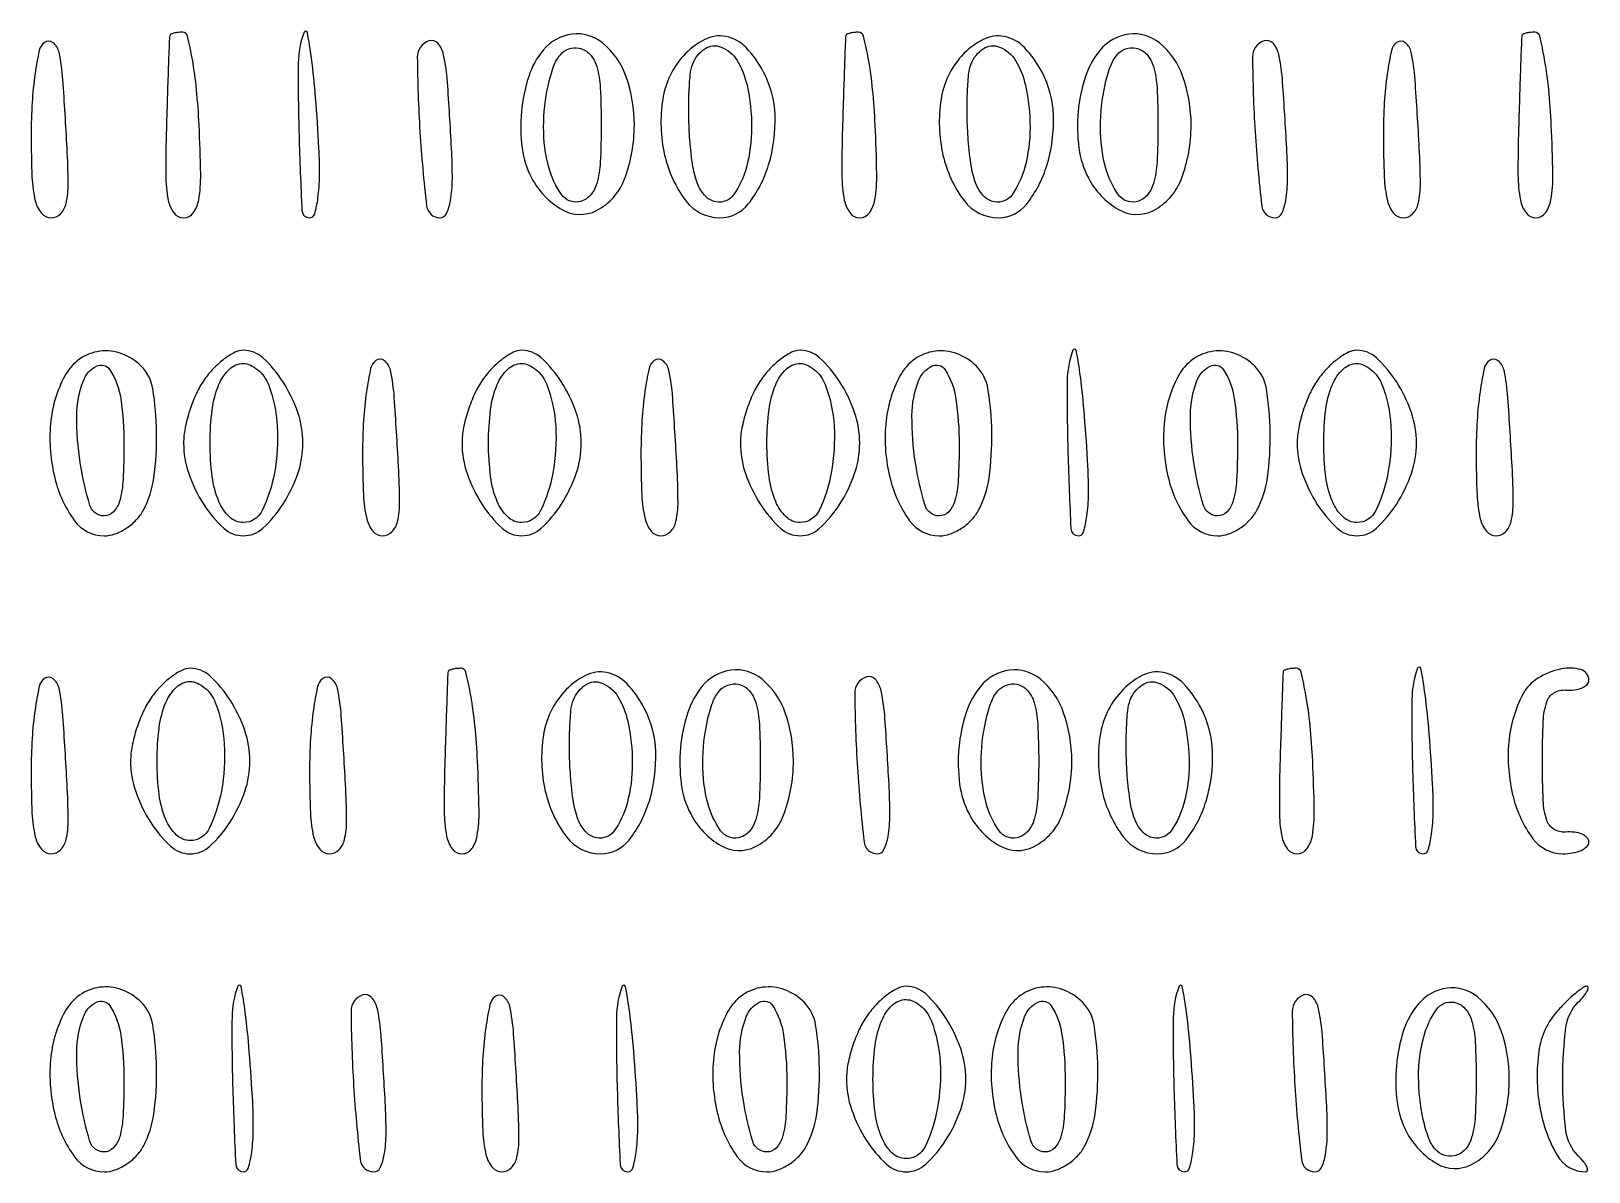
# Model space of a CAD drawing. Extents: x 3 to 461, y 1 to 447.
# Drawn here: x 343.5 to 461, y 361 to 447.1 of the extents above; entities that cross this region are included whole.
import ezdxf

# ---------------------------------------------------------------- set-up
doc = ezdxf.new("R2010")
doc.units = 0

msp = doc.modelspace()

# ---------------------------------------------------------------- linework, layer by layer
for points in [[(353.948969, 446.75, 0.041225), (353.925395, 446.552751, 0.000213), (353.854482, 444.590464, 0.000953), (353.778922, 442.355126, 0.000604), (353.698969, 439.749453, 0.008385), (353.654197, 436.223465, 0.046603), (353.837795, 434.340736, 0.113805), (354.271336, 433.361997, 0.235737), (355, 432.9972, 0.240193), (355.728644, 433.367617, 0.11645), (356.143782, 434.357314, 0.045576), (356.287215, 436.286166, 0.007631), (356.167941, 439.997747, 0.012277), (355.97449, 442.682188, 0.020043), (355.663779, 444.943088, 0.014965), (355.294937, 446.703073, 0.34652), (354.917941, 447, 0.025607), (354.562603, 446.98179, 0.037541), (354.254655, 446.926562, 0.042043), (354.026543, 446.846759, 0.241769)], [(364.085151, 447, 0.087437), (363.651789, 444.669279, 0.009757), (363.706602, 439.246725, 0.004642), (363.928602, 433.543378, 0.400147), (364.5, 432.998831, 0.336411), (364.886905, 433.292325, 0.034554), (365.13417, 434.489231, 0.030884), (365.256808, 436.168701, 0.016523), (365.211239, 438.249378, 0.005952), (364.955966, 442.062615, 0.012309), (364.647873, 445.032599, 0.015502), (364.335815, 446.978859, 0.757581)], [(382.128383, 445.654692, 0.094502), (381.029005, 443.662605, 0.056296), (380.480181, 441.001153, 0.055896), (380.537255, 438.255785, 0.087426), (381.249263, 436.008858, 0.141095), (383.527863, 433.619235, 0.256504), (386.150066, 433.549324, 0.186428), (388.262851, 435.926188, 0.089745), (389, 440, 0.083882), (388.383884, 443.646661, 0.137736), (386.606715, 446.197571, 0.207897), (384.303572, 446.856354, 0.188878)], [(392.688493, 445.208283, 0.146573), (391.136518, 441.949737, 0.094226), (391.281883, 437.735413, 0.106996), (392.895251, 434.268519, 0.234686), (395.448984, 433, 0.229487), (397.59742, 434.040897, 0.094441), (399.130897, 436.98537, 0.08186), (399.613628, 440.722252, 0.112064), (398.750737, 443.991142, 0.070025), (397.423297, 445.846215, 0.154137), (395.912836, 446.679258, 0.170459), (394.30555, 446.453521, 0.089746)], [(404.948969, 446.75, 0.041225), (404.925395, 446.552751, 0.000213), (404.854482, 444.590464, 0.000953), (404.778922, 442.355126, 0.000604), (404.698969, 439.749453, 0.008385), (404.654197, 436.223465, 0.046603), (404.837795, 434.340736, 0.113805), (405.271336, 433.361997, 0.235737), (406, 432.9972, 0.240193), (406.728644, 433.367617, 0.11645), (407.143782, 434.357314, 0.045576), (407.287215, 436.286166, 0.007631), (407.167941, 439.997747, 0.012277), (406.97449, 442.682188, 0.020043), (406.663779, 444.943088, 0.014965), (406.294937, 446.703073, 0.34652), (405.917941, 447, 0.025607), (405.562603, 446.98179, 0.037541), (405.254655, 446.926562, 0.042043), (405.026543, 446.846759, 0.241769)], [(413.688493, 445.208283, 0.146573), (412.136518, 441.949737, 0.094226), (412.281883, 437.735413, 0.106996), (413.895251, 434.268519, 0.234686), (416.448984, 433, 0.229487), (418.59742, 434.040897, 0.094441), (420.130897, 436.98537, 0.08186), (420.613628, 440.722252, 0.112064), (419.750737, 443.991142, 0.070025), (418.423297, 445.846215, 0.154137), (416.912836, 446.679258, 0.170459), (415.30555, 446.453521, 0.089746)], [(424.128383, 445.654692, 0.094502), (423.029005, 443.662605, 0.056296), (422.480181, 441.001153, 0.055896), (422.537255, 438.255785, 0.087426), (423.249263, 436.008858, 0.141095), (425.527863, 433.619235, 0.256504), (428.150066, 433.549324, 0.186428), (430.262851, 435.926188, 0.089745), (431, 440, 0.083882), (430.383884, 443.646661, 0.137736), (428.606715, 446.197571, 0.207897), (426.303572, 446.856354, 0.188878)], [(455.948969, 446.75, 0.041225), (455.925395, 446.552751, 0.000213), (455.854482, 444.590464, 0.000953), (455.778922, 442.355126, 0.000604), (455.698969, 439.749453, 0.008385), (455.654197, 436.223465, 0.046603), (455.837795, 434.340736, 0.113805), (456.271336, 433.361997, 0.235737), (457, 432.9972, 0.240193), (457.728644, 433.367617, 0.11645), (458.143782, 434.357314, 0.045576), (458.287215, 436.286166, 0.007631), (458.167941, 439.997747, 0.012277), (457.97449, 442.682188, 0.020043), (457.663779, 444.943088, 0.014965), (457.294937, 446.703073, 0.34652), (456.917941, 447, 0.025607), (456.562603, 446.98179, 0.037541), (456.254655, 446.926562, 0.042043), (456.026543, 446.846759, 0.241769)], [(344.5, 446.224355, 0.184699), (344.107947, 445.624161, 0.017745), (343.79375, 443.876306, 0.020716), (343.572865, 441.69568, 0.014882), (343.5, 439.248177, 0.009975), (343.56348, 436.066693, 0.048945), (343.809934, 434.288372, 0.111046), (344.273479, 433.344973, 0.227219), (345, 432.997555, 0.202174), (345.708203, 433.296787, 0.137198), (346.133048, 434.07564, 0.058818), (346.296213, 435.56433, 0.011652), (346.211239, 438.249378, 0.003302), (345.892537, 443.421329, 0.035821), (345.601458, 445.49047, 0.175802), (345.149353, 446.212521, 0.334226)], [(373.5, 446.346807, 0.322756), (372.629225, 445.118613, 0.013709), (372.826833, 439.488755, 0.013518), (373.329002, 433.895218, 0.380316), (374.335327, 432.999378, 0.293132), (374.829433, 433.315913, 0.066457), (375.135998, 434.313894, 0.040687), (375.271923, 435.928477, 0.014401), (375.211239, 438.249378, 0.003469), (374.902462, 443.233127, 0.034877), (374.614867, 445.295715, 0.129863), (374.175309, 446.168494, 0.302673)], [(386.5, 440, -0.012749), (386.428621, 437.201057, -0.057027), (386.159655, 435.585016, -0.114121), (385.64899, 434.663679, -0.163219), (384.841682, 434.208027, -0.294654), (383.507853, 434.745168, -0.089595), (382.543156, 436.814921, -0.065138), (382.157413, 439.827485, -0.053417), (382.512227, 443.055668, -0.033266), (382.910571, 444.426945, -0.089246), (383.420073, 445.30206, -0.134895), (384.06031, 445.737601, -0.130598), (384.841682, 445.791973, -0.163219), (385.64899, 445.336321, -0.114121), (386.159655, 444.414984, -0.057027), (386.428621, 442.798943, -0.012749)], [(397.5, 443, -0.054125), (397.846857, 439.802643, -0.06511), (397.454802, 436.806647, -0.088961), (396.488179, 434.740628, -0.293799), (395.158318, 434.202959, -0.150415), (394.3844, 434.611687, -0.097019), (393.813491, 435.459076, -0.060694), (393.421332, 436.832132, -0.021306), (393.186912, 438.873031, -0.013057), (393.106103, 440.642233, -0.014399), (393.121982, 442.356317, -0.013886), (393.218065, 443.813788, -0.068308), (393.405527, 444.614404, -0.156254), (394.323686, 445.758186, -0.244706), (395.551104, 445.886804, -0.164407), (396.752888, 444.871529, -0.081989)], [(418.5, 443, -0.054125), (418.846857, 439.802643, -0.06511), (418.454802, 436.806647, -0.088961), (417.488179, 434.740628, -0.293799), (416.158318, 434.202959, -0.150415), (415.3844, 434.611687, -0.097019), (414.813491, 435.459076, -0.060694), (414.421332, 436.832132, -0.021306), (414.186912, 438.873031, -0.013057), (414.106103, 440.642233, -0.014399), (414.121982, 442.356317, -0.013886), (414.218065, 443.813788, -0.068308), (414.405527, 444.614404, -0.156254), (415.323686, 445.758186, -0.244706), (416.551104, 445.886804, -0.164407), (417.752888, 444.871529, -0.081989)], [(428.5, 440, -0.012749), (428.428621, 437.201057, -0.057027), (428.159655, 435.585016, -0.114121), (427.64899, 434.663679, -0.163219), (426.841682, 434.208027, -0.294654), (425.507853, 434.745168, -0.089595), (424.543156, 436.814921, -0.065138), (424.157413, 439.827485, -0.053417), (424.512227, 443.055668, -0.033266), (424.910571, 444.426945, -0.089246), (425.420073, 445.30206, -0.134895), (426.06031, 445.737601, -0.130598), (426.841682, 445.791973, -0.163219), (427.64899, 445.336321, -0.114121), (428.159655, 444.414984, -0.057027), (428.428621, 442.798943, -0.012749)], [(436.5, 446.346807, 0.322756), (435.629225, 445.118613, 0.013709), (435.826833, 439.488755, 0.013518), (436.329002, 433.895218, 0.380316), (437.335327, 432.999378, 0.293132), (437.829433, 433.315913, 0.066457), (438.135998, 434.313894, 0.040687), (438.271923, 435.928477, 0.014401), (438.211239, 438.249378, 0.003469), (437.902462, 443.233127, 0.034877), (437.614867, 445.295715, 0.129863), (437.175309, 446.168494, 0.302673)], [(446.5, 446.224355, 0.184699), (446.107947, 445.624161, 0.017745), (445.79375, 443.876306, 0.020716), (445.572865, 441.69568, 0.014882), (445.5, 439.248177, 0.009975), (445.56348, 436.066693, 0.048945), (445.809934, 434.288372, 0.111046), (446.273479, 433.344973, 0.227219), (447, 432.997555, 0.202174), (447.708203, 433.296787, 0.137198), (448.133048, 434.07564, 0.058818), (448.296213, 435.56433, 0.011652), (448.211239, 438.249378, 0.003302), (447.892537, 443.421329, 0.035821), (447.601458, 445.49047, 0.175802), (447.149353, 446.212521, 0.334226)], [(356.556704, 420.777494, 0.044665), (355.960362, 419.740155, 0.029378), (355.457282, 418.457321, 0.029541), (355.112573, 417.139961, 0.049256), (355, 416, 0.08296), (355.384051, 413.701247, 0.060137), (356.517914, 411.361199, 0.064438), (358.022747, 409.574726, 0.187674), (359.5, 409, 0.187674), (360.977253, 409.574726, 0.064438), (362.482086, 411.361199, 0.060137), (363.615949, 413.701247, 0.08296), (364, 416, 0.08296), (363.615949, 418.298753, 0.060137), (362.482086, 420.638801, 0.064438), (360.977253, 422.425274, 0.187674), (359.5, 423, 0.118749), (358.858798, 422.845537, 0.043522), (358.063438, 422.347139, 0.040112), (357.254788, 421.627905, 0.038184)], [(377.556704, 420.777494, 0.044665), (376.960362, 419.740155, 0.029378), (376.457282, 418.457321, 0.029541), (376.112573, 417.139961, 0.049256), (376, 416, 0.08296), (376.384051, 413.701247, 0.060137), (377.517914, 411.361199, 0.064438), (379.022747, 409.574726, 0.187674), (380.5, 409, 0.187674), (381.977253, 409.574726, 0.064438), (383.482086, 411.361199, 0.060137), (384.615949, 413.701247, 0.08296), (385, 416, 0.08296), (384.615949, 418.298753, 0.060137), (383.482086, 420.638801, 0.064438), (381.977253, 422.425274, 0.187674), (380.5, 423, 0.118749), (379.858798, 422.845537, 0.043522), (379.063438, 422.347139, 0.040112), (378.254788, 421.627905, 0.038184)], [(398.556704, 420.777494, 0.044665), (397.960362, 419.740155, 0.029378), (397.457282, 418.457321, 0.029541), (397.112573, 417.139961, 0.049256), (397, 416, 0.08296), (397.384051, 413.701247, 0.060137), (398.517914, 411.361199, 0.064438), (400.022747, 409.574726, 0.187674), (401.5, 409, 0.187674), (402.977253, 409.574726, 0.064438), (404.482086, 411.361199, 0.060137), (405.615949, 413.701247, 0.08296), (406, 416, 0.08296), (405.615949, 418.298753, 0.060137), (404.482086, 420.638801, 0.064438), (402.977253, 422.425274, 0.187674), (401.5, 423, 0.118749), (400.858798, 422.845537, 0.043522), (400.063438, 422.347139, 0.040112), (399.254788, 421.627905, 0.038184)], [(422.085151, 423, 0.087437), (421.651789, 420.669279, 0.009757), (421.706602, 415.246725, 0.004642), (421.928602, 409.543378, 0.400147), (422.5, 408.998831, 0.336411), (422.886905, 409.292325, 0.034554), (423.13417, 410.489231, 0.030884), (423.256808, 412.168701, 0.016523), (423.211239, 414.249378, 0.005952), (422.955966, 418.062615, 0.012309), (422.647873, 421.032599, 0.015502), (422.335815, 422.978859, 0.757581)], [(440.556704, 420.777494, 0.044665), (439.960362, 419.740155, 0.029378), (439.457282, 418.457321, 0.029541), (439.112573, 417.139961, 0.049256), (439, 416, 0.08296), (439.384051, 413.701247, 0.060137), (440.517914, 411.361199, 0.064438), (442.022747, 409.574726, 0.187674), (443.5, 409, 0.187674), (444.977253, 409.574726, 0.064438), (446.482086, 411.361199, 0.060137), (447.615949, 413.701247, 0.08296), (448, 416, 0.08296), (447.615949, 418.298753, 0.060137), (446.482086, 420.638801, 0.064438), (444.977253, 422.425274, 0.187674), (443.5, 423, 0.118749), (442.858798, 422.845537, 0.043522), (442.063438, 422.347139, 0.040112), (441.254788, 421.627905, 0.038184)], [(346.035184, 421.065741, 0.102467), (344.961603, 417.430656, 0.081153), (345.285668, 413.336995, 0.096792), (346.767299, 410.139596, 0.240451), (349, 409, 0.087112), (349.814841, 409.14305, 0.057687), (350.666888, 409.568188, 0.056109), (351.425485, 410.194495, 0.069395), (351.964816, 410.934259, 0.089), (352.755213, 413.369292, 0.037893), (352.963495, 416.803088, 0.036114), (352.675941, 420.08613, 0.157748), (351.8, 421.8, 0.10819), (350.338635, 422.736392, 0.120833), (348.679399, 422.926055, 0.123406), (347.146845, 422.32765, 0.115908)], [(350.5, 415.916667, -0.012409), (350.432981, 413.216686, -0.055186), (350.180769, 411.652778, -0.119089), (349.714204, 410.813188, -0.209622), (349, 410.5, -0.330718), (347.93144, 411.293583, -0.035307), (347.205859, 414.498684, -0.039267), (346.943035, 418.065474, -0.090614), (347.437438, 420.697562, -0.183417), (348.423445, 421.801104, -0.387822), (349.444309, 421.528284, -0.10731), (350.255965, 419.344995, -0.035546)], [(361.393011, 420.418213, -0.077848), (362.067957, 417.267426, -0.058914), (361.848321, 413.732228, -0.066921), (360.930747, 410.900765, -0.288574), (359.5, 410, -0.193661), (358.457969, 410.419329, -0.103071), (357.660311, 411.584745, -0.067458), (357.15885, 413.469182, -0.031352), (357, 416, -0.031352), (357.15885, 418.530818, -0.067458), (357.660311, 420.415255, -0.103071), (358.457969, 421.580671, -0.193661), (359.5, 422, -0.108103), (360.036953, 421.882535, -0.066431), (360.586556, 421.53535, -0.061865), (361.064978, 421.022986, -0.065386)], [(369.5, 422.224355, 0.184699), (369.107947, 421.624161, 0.017745), (368.79375, 419.876306, 0.020716), (368.572865, 417.69568, 0.014882), (368.5, 415.248177, 0.009975), (368.56348, 412.066693, 0.048945), (368.809934, 410.288372, 0.111046), (369.273479, 409.344973, 0.227219), (370, 408.997555, 0.202174), (370.708203, 409.296787, 0.137198), (371.133048, 410.07564, 0.058818), (371.296213, 411.56433, 0.011652), (371.211239, 414.249378, 0.003302), (370.892537, 419.421329, 0.035821), (370.601458, 421.49047, 0.175802), (370.149353, 422.212521, 0.334226)], [(382.393011, 420.418213, -0.077848), (383.067957, 417.267426, -0.058914), (382.848321, 413.732228, -0.066921), (381.930747, 410.900765, -0.288574), (380.5, 410, -0.193661), (379.457969, 410.419329, -0.103071), (378.660311, 411.584745, -0.067458), (378.15885, 413.469182, -0.031352), (378, 416, -0.031352), (378.15885, 418.530818, -0.067458), (378.660311, 420.415255, -0.103071), (379.457969, 421.580671, -0.193661), (380.5, 422, -0.108103), (381.036953, 421.882535, -0.066431), (381.586556, 421.53535, -0.061865), (382.064978, 421.022986, -0.065386)], [(390.5, 422.224355, 0.184699), (390.107947, 421.624161, 0.017745), (389.79375, 419.876306, 0.020716), (389.572865, 417.69568, 0.014882), (389.5, 415.248177, 0.009975), (389.56348, 412.066693, 0.048945), (389.809934, 410.288372, 0.111046), (390.273479, 409.344973, 0.227219), (391, 408.997555, 0.202174), (391.708203, 409.296787, 0.137198), (392.133048, 410.07564, 0.058818), (392.296213, 411.56433, 0.011652), (392.211239, 414.249378, 0.003302), (391.892537, 419.421329, 0.035821), (391.601458, 421.49047, 0.175802), (391.149353, 422.212521, 0.334226)], [(403.393011, 420.418213, -0.077848), (404.067957, 417.267426, -0.058914), (403.848321, 413.732228, -0.066921), (402.930747, 410.900765, -0.288574), (401.5, 410, -0.193661), (400.457969, 410.419329, -0.103071), (399.660311, 411.584745, -0.067458), (399.15885, 413.469182, -0.031352), (399, 416, -0.031352), (399.15885, 418.530818, -0.067458), (399.660311, 420.415255, -0.103071), (400.457969, 421.580671, -0.193661), (401.5, 422, -0.108103), (402.036953, 421.882535, -0.066431), (402.586556, 421.53535, -0.061865), (403.064978, 421.022986, -0.065386)], [(409.035184, 421.065741, 0.102467), (407.961603, 417.430656, 0.081153), (408.285668, 413.336995, 0.096792), (409.767299, 410.139596, 0.240451), (412, 409, 0.087112), (412.814841, 409.14305, 0.057687), (413.666888, 409.568188, 0.056109), (414.425485, 410.194495, 0.069395), (414.964816, 410.934259, 0.089), (415.755213, 413.369292, 0.037893), (415.963495, 416.803088, 0.036114), (415.675941, 420.08613, 0.157748), (414.8, 421.8, 0.10819), (413.338635, 422.736392, 0.120833), (411.679399, 422.926055, 0.123406), (410.146845, 422.32765, 0.115908)], [(413.5, 415.916667, -0.012409), (413.432981, 413.216686, -0.055186), (413.180769, 411.652778, -0.119089), (412.714204, 410.813188, -0.209622), (412, 410.5, -0.330718), (410.93144, 411.293583, -0.035307), (410.205859, 414.498684, -0.039267), (409.943035, 418.065474, -0.090614), (410.437438, 420.697562, -0.183417), (411.423445, 421.801104, -0.387822), (412.444309, 421.528284, -0.10731), (413.255965, 419.344995, -0.035546)], [(430.035184, 421.065741, 0.102467), (428.961603, 417.430656, 0.081153), (429.285668, 413.336995, 0.096792), (430.767299, 410.139596, 0.240451), (433, 409, 0.087112), (433.814841, 409.14305, 0.057687), (434.666888, 409.568188, 0.056109), (435.425485, 410.194495, 0.069395), (435.964816, 410.934259, 0.089), (436.755213, 413.369292, 0.037893), (436.963495, 416.803088, 0.036114), (436.675941, 420.08613, 0.157748), (435.8, 421.8, 0.10819), (434.338635, 422.736392, 0.120833), (432.679399, 422.926055, 0.123406), (431.146845, 422.32765, 0.115908)], [(434.5, 415.916667, -0.012409), (434.432981, 413.216686, -0.055186), (434.180769, 411.652778, -0.119089), (433.714204, 410.813188, -0.209622), (433, 410.5, -0.330718), (431.93144, 411.293583, -0.035307), (431.205859, 414.498684, -0.039267), (430.943035, 418.065474, -0.090614), (431.437438, 420.697562, -0.183417), (432.423445, 421.801104, -0.387822), (433.444309, 421.528284, -0.10731), (434.255965, 419.344995, -0.035546)], [(445.393011, 420.418213, -0.077848), (446.067957, 417.267426, -0.058914), (445.848321, 413.732228, -0.066921), (444.930747, 410.900765, -0.288574), (443.5, 410, -0.193661), (442.457969, 410.419329, -0.103071), (441.660311, 411.584745, -0.067458), (441.15885, 413.469182, -0.031352), (441, 416, -0.031352), (441.15885, 418.530818, -0.067458), (441.660311, 420.415255, -0.103071), (442.457969, 421.580671, -0.193661), (443.5, 422, -0.108103), (444.036953, 421.882535, -0.066431), (444.586556, 421.53535, -0.061865), (445.064978, 421.022986, -0.065386)], [(453.5, 422.224355, 0.184699), (453.107947, 421.624161, 0.017745), (452.79375, 419.876306, 0.020716), (452.572865, 417.69568, 0.014882), (452.5, 415.248177, 0.009975), (452.56348, 412.066693, 0.048945), (452.809934, 410.288372, 0.111046), (453.273479, 409.344973, 0.227219), (454, 408.997555, 0.202174), (454.708203, 409.296787, 0.137198), (455.133048, 410.07564, 0.058818), (455.296213, 411.56433, 0.011652), (455.211239, 414.249378, 0.003302), (454.892537, 419.421329, 0.035821), (454.601458, 421.49047, 0.175802), (454.149353, 422.212521, 0.334226)], [(344.5, 398.224355, 0.184699), (344.107947, 397.624161, 0.017745), (343.79375, 395.876306, 0.020716), (343.572865, 393.69568, 0.014882), (343.5, 391.248177, 0.009975), (343.56348, 388.066693, 0.048945), (343.809934, 386.288372, 0.111046), (344.273479, 385.344973, 0.227219), (345, 384.997555, 0.202174), (345.708203, 385.296787, 0.137198), (346.133048, 386.07564, 0.058818), (346.296213, 387.56433, 0.011652), (346.211239, 390.249378, 0.003302), (345.892537, 395.421329, 0.035821), (345.601458, 397.49047, 0.175802), (345.149353, 398.212521, 0.334226)], [(352.556704, 396.777494, 0.044665), (351.960362, 395.740155, 0.029378), (351.457282, 394.457321, 0.029541), (351.112573, 393.139961, 0.049256), (351, 392, 0.08296), (351.384051, 389.701247, 0.060137), (352.517914, 387.361199, 0.064438), (354.022747, 385.574726, 0.187674), (355.5, 385, 0.187674), (356.977253, 385.574726, 0.064438), (358.482086, 387.361199, 0.060137), (359.615949, 389.701247, 0.08296), (360, 392, 0.08296), (359.615949, 394.298753, 0.060137), (358.482086, 396.638801, 0.064438), (356.977253, 398.425274, 0.187674), (355.5, 399, 0.118749), (354.858798, 398.845537, 0.043522), (354.063438, 398.347139, 0.040112), (353.254788, 397.627905, 0.038184)], [(365.5, 398.224355, 0.184699), (365.107947, 397.624161, 0.017745), (364.79375, 395.876306, 0.020716), (364.572865, 393.69568, 0.014882), (364.5, 391.248177, 0.009975), (364.56348, 388.066693, 0.048945), (364.809934, 386.288372, 0.111046), (365.273479, 385.344973, 0.227219), (366, 384.997555, 0.202174), (366.708203, 385.296787, 0.137198), (367.133048, 386.07564, 0.058818), (367.296213, 387.56433, 0.011652), (367.211239, 390.249378, 0.003302), (366.892537, 395.421329, 0.035821), (366.601458, 397.49047, 0.175802), (366.149353, 398.212521, 0.334226)], [(374.948969, 398.75, 0.041225), (374.925395, 398.552751, 0.000213), (374.854482, 396.590464, 0.000953), (374.778922, 394.355126, 0.000604), (374.698969, 391.749453, 0.008385), (374.654197, 388.223465, 0.046603), (374.837795, 386.340736, 0.113805), (375.271336, 385.361997, 0.235737), (376, 384.9972, 0.240193), (376.728644, 385.367617, 0.11645), (377.143782, 386.357314, 0.045576), (377.287215, 388.286166, 0.007631), (377.167941, 391.997747, 0.012277), (376.97449, 394.682188, 0.020043), (376.663779, 396.943088, 0.014965), (376.294937, 398.703073, 0.34652), (375.917941, 399, 0.025607), (375.562603, 398.98179, 0.037541), (375.254655, 398.926562, 0.042043), (375.026543, 398.846759, 0.241769)], [(383.688493, 397.208283, 0.146573), (382.136518, 393.949737, 0.094226), (382.281883, 389.735413, 0.106996), (383.895251, 386.268519, 0.234686), (386.448984, 385, 0.229487), (388.59742, 386.040897, 0.094441), (390.130897, 388.98537, 0.08186), (390.613628, 392.722252, 0.112064), (389.750737, 395.991142, 0.070025), (388.423297, 397.846215, 0.154137), (386.912836, 398.679258, 0.170459), (385.30555, 398.453521, 0.089746)], [(394.128383, 397.654692, 0.094502), (393.029005, 395.662605, 0.056296), (392.480181, 393.001153, 0.055896), (392.537255, 390.255785, 0.087426), (393.249263, 388.008858, 0.141095), (395.527863, 385.619235, 0.256504), (398.150066, 385.549324, 0.186428), (400.262851, 387.926188, 0.089745), (401, 392, 0.083882), (400.383884, 395.646661, 0.137736), (398.606715, 398.197571, 0.207897), (396.303572, 398.856354, 0.188878)], [(406.5, 398.346807, 0.322756), (405.629225, 397.118613, 0.013709), (405.826833, 391.488755, 0.013518), (406.329002, 385.895218, 0.380316), (407.335327, 384.999378, 0.293132), (407.829433, 385.315913, 0.066457), (408.135998, 386.313894, 0.040687), (408.271923, 387.928477, 0.014401), (408.211239, 390.249378, 0.003469), (407.902462, 395.233127, 0.034877), (407.614867, 397.295715, 0.129863), (407.175309, 398.168494, 0.302673)], [(415.128383, 397.654692, 0.094502), (414.029005, 395.662605, 0.056296), (413.480181, 393.001153, 0.055896), (413.537255, 390.255785, 0.087426), (414.249263, 388.008858, 0.141095), (416.527863, 385.619235, 0.256504), (419.150066, 385.549324, 0.186428), (421.262851, 387.926188, 0.089745), (422, 392, 0.083882), (421.383884, 395.646661, 0.137736), (419.606715, 398.197571, 0.207897), (417.303572, 398.856354, 0.188878)], [(425.688493, 397.208283, 0.146573), (424.136518, 393.949737, 0.094226), (424.281883, 389.735413, 0.106996), (425.895251, 386.268519, 0.234686), (428.448984, 385, 0.229487), (430.59742, 386.040897, 0.094441), (432.130897, 388.98537, 0.08186), (432.613628, 392.722252, 0.112064), (431.750737, 395.991142, 0.070025), (430.423297, 397.846215, 0.154137), (428.912836, 398.679258, 0.170459), (427.30555, 398.453521, 0.089746)], [(437.948969, 398.75, 0.041225), (437.925395, 398.552751, 0.000213), (437.854482, 396.590464, 0.000953), (437.778922, 394.355126, 0.000604), (437.698969, 391.749453, 0.008385), (437.654197, 388.223465, 0.046603), (437.837795, 386.340736, 0.113805), (438.271336, 385.361997, 0.235737), (439, 384.9972, 0.240193), (439.728644, 385.367617, 0.11645), (440.143782, 386.357314, 0.045576), (440.287215, 388.286166, 0.007631), (440.167941, 391.997747, 0.012277), (439.97449, 394.682188, 0.020043), (439.663779, 396.943088, 0.014965), (439.294937, 398.703073, 0.34652), (438.917941, 399, 0.025607), (438.562603, 398.98179, 0.037541), (438.254655, 398.926562, 0.042043), (438.026543, 398.846759, 0.241769)], [(448.085151, 399, 0.087437), (447.651789, 396.669279, 0.009757), (447.706602, 391.246725, 0.004642), (447.928602, 385.543378, 0.400147), (448.5, 384.998831, 0.336411), (448.886905, 385.292325, 0.034554), (449.13417, 386.489231, 0.030884), (449.256808, 388.168701, 0.016523), (449.211239, 390.249378, 0.005952), (448.955966, 394.062615, 0.012309), (448.647873, 397.032599, 0.015502), (448.335815, 398.978859, 0.757581)], [(456.035184, 397.065741, 0.102378), (454.957576, 393.419407, 0.081934), (455.286392, 389.327956, 0.097881), (456.782885, 386.139588, 0.238583), (459.035184, 385, 0.043297), (459.787359, 385.065256, 0.063026), (460.422835, 385.261111, 0.082666), (460.853112, 385.549086, 0.206886), (461, 385.888889, 0.19719), (460.865282, 386.217201, 0.097087), (460.485937, 386.475868, 0.072417), (459.919827, 386.626653, 0.04877), (459.25, 386.638889, -0.159519), (458.364786, 386.852866, -0.177255), (457.823232, 387.541526, -0.068837), (457.560941, 388.998945, -0.010152), (457.5, 392, -0.010152), (457.560941, 395.001055, -0.068837), (457.823232, 396.458474, -0.177255), (458.364786, 397.147134, -0.159519), (459.25, 397.361111, 0.04877), (459.919827, 397.373347, 0.072417), (460.485937, 397.524132, 0.097087), (460.865282, 397.782799, 0.19719), (461, 398.111111, 0.336532), (460.402182, 398.898722, 0.120532), (458.902924, 398.94729, 0.086145), (457.148517, 398.247797, 0.132808)], [(357.393011, 396.418213, -0.077848), (358.067957, 393.267426, -0.058914), (357.848321, 389.732228, -0.066921), (356.930747, 386.900765, -0.288574), (355.5, 386, -0.193661), (354.457969, 386.419329, -0.103071), (353.660311, 387.584745, -0.067458), (353.15885, 389.469182, -0.031352), (353, 392, -0.031352), (353.15885, 394.530818, -0.067458), (353.660311, 396.415255, -0.103071), (354.457969, 397.580671, -0.193661), (355.5, 398, -0.108103), (356.036953, 397.882535, -0.066431), (356.586556, 397.53535, -0.061865), (357.064978, 397.022986, -0.065386)], [(388.5, 395, -0.054125), (388.846857, 391.802643, -0.06511), (388.454802, 388.806647, -0.088961), (387.488179, 386.740628, -0.293799), (386.158318, 386.202959, -0.150415), (385.3844, 386.611687, -0.097019), (384.813491, 387.459076, -0.060694), (384.421332, 388.832132, -0.021306), (384.186912, 390.873031, -0.013057), (384.106103, 392.642233, -0.014399), (384.121982, 394.356317, -0.013886), (384.218065, 395.813788, -0.068308), (384.405527, 396.614404, -0.156254), (385.323686, 397.758186, -0.244706), (386.551104, 397.886804, -0.164407), (387.752888, 396.871529, -0.081989)], [(398.5, 392, -0.012749), (398.428621, 389.201057, -0.057027), (398.159655, 387.585016, -0.114121), (397.64899, 386.663679, -0.163219), (396.841682, 386.208027, -0.294654), (395.507853, 386.745168, -0.089595), (394.543156, 388.814921, -0.065138), (394.157413, 391.827485, -0.053417), (394.512227, 395.055668, -0.033266), (394.910571, 396.426945, -0.089246), (395.420073, 397.30206, -0.134895), (396.06031, 397.737601, -0.130598), (396.841682, 397.791973, -0.163219), (397.64899, 397.336321, -0.114121), (398.159655, 396.414984, -0.057027), (398.428621, 394.798943, -0.012749)], [(419.5, 392, -0.012749), (419.428621, 389.201057, -0.057027), (419.159655, 387.585016, -0.114121), (418.64899, 386.663679, -0.163219), (417.841682, 386.208027, -0.294654), (416.507853, 386.745168, -0.089595), (415.543156, 388.814921, -0.065138), (415.157413, 391.827485, -0.053417), (415.512227, 395.055668, -0.033266), (415.910571, 396.426945, -0.089246), (416.420073, 397.30206, -0.134895), (417.06031, 397.737601, -0.130598), (417.841682, 397.791973, -0.163219), (418.64899, 397.336321, -0.114121), (419.159655, 396.414984, -0.057027), (419.428621, 394.798943, -0.012749)], [(430.5, 395, -0.054125), (430.846857, 391.802643, -0.06511), (430.454802, 388.806647, -0.088961), (429.488179, 386.740628, -0.293799), (428.158318, 386.202959, -0.150415), (427.3844, 386.611687, -0.097019), (426.813491, 387.459076, -0.060694), (426.421332, 388.832132, -0.021306), (426.186912, 390.873031, -0.013057), (426.106103, 392.642233, -0.014399), (426.121982, 394.356317, -0.013886), (426.218065, 395.813788, -0.068308), (426.405527, 396.614404, -0.156254), (427.323686, 397.758186, -0.244706), (428.551104, 397.886804, -0.164407), (429.752888, 396.871529, -0.081989)], [(346.035184, 373.065741, 0.102467), (344.961603, 369.430656, 0.081153), (345.285668, 365.336995, 0.096792), (346.767299, 362.139596, 0.240451), (349, 361, 0.087112), (349.814841, 361.14305, 0.057687), (350.666888, 361.568188, 0.056109), (351.425485, 362.194495, 0.069395), (351.964816, 362.934259, 0.089), (352.755213, 365.369292, 0.037893), (352.963495, 368.803088, 0.036114), (352.675941, 372.08613, 0.157748), (351.8, 373.8, 0.10819), (350.338635, 374.736392, 0.120833), (348.679399, 374.926055, 0.123406), (347.146845, 374.32765, 0.115908)], [(359.085151, 375, 0.087437), (358.651789, 372.669279, 0.009757), (358.706602, 367.246725, 0.004642), (358.928602, 361.543378, 0.400147), (359.5, 360.998831, 0.336411), (359.886905, 361.292325, 0.034554), (360.13417, 362.489231, 0.030884), (360.256808, 364.168701, 0.016523), (360.211239, 366.249378, 0.005952), (359.955966, 370.062615, 0.012309), (359.647873, 373.032599, 0.015502), (359.335815, 374.978859, 0.757581)], [(388.085151, 375, 0.087437), (387.651789, 372.669279, 0.009757), (387.706602, 367.246725, 0.004642), (387.928602, 361.543378, 0.400147), (388.5, 360.998831, 0.336411), (388.886905, 361.292325, 0.034554), (389.13417, 362.489231, 0.030884), (389.256808, 364.168701, 0.016523), (389.211239, 366.249378, 0.005952), (388.955966, 370.062615, 0.012309), (388.647873, 373.032599, 0.015502), (388.335815, 374.978859, 0.757581)], [(396.035184, 373.065741, 0.102467), (394.961603, 369.430656, 0.081153), (395.285668, 365.336995, 0.096792), (396.767299, 362.139596, 0.240451), (399, 361, 0.087112), (399.814841, 361.14305, 0.057687), (400.666888, 361.568188, 0.056109), (401.425485, 362.194495, 0.069395), (401.964816, 362.934259, 0.089), (402.755213, 365.369292, 0.037893), (402.963495, 368.803088, 0.036114), (402.675941, 372.08613, 0.157748), (401.8, 373.8, 0.10819), (400.338635, 374.736392, 0.120833), (398.679399, 374.926055, 0.123406), (397.146845, 374.32765, 0.115908)], [(406.556704, 372.777494, 0.044665), (405.960362, 371.740155, 0.029378), (405.457282, 370.457321, 0.029541), (405.112573, 369.139961, 0.049256), (405, 368, 0.08296), (405.384051, 365.701247, 0.060137), (406.517914, 363.361199, 0.064438), (408.022747, 361.574726, 0.187674), (409.5, 361, 0.187674), (410.977253, 361.574726, 0.064438), (412.482086, 363.361199, 0.060137), (413.615949, 365.701247, 0.08296), (414, 368, 0.08296), (413.615949, 370.298753, 0.060137), (412.482086, 372.638801, 0.064438), (410.977253, 374.425274, 0.187674), (409.5, 375, 0.118749), (408.858798, 374.845537, 0.043522), (408.063438, 374.347139, 0.040112), (407.254788, 373.627905, 0.038184)], [(417.035184, 373.065741, 0.102467), (415.961603, 369.430656, 0.081153), (416.285668, 365.336995, 0.096792), (417.767299, 362.139596, 0.240451), (420, 361, 0.087112), (420.814841, 361.14305, 0.057687), (421.666888, 361.568188, 0.056109), (422.425485, 362.194495, 0.069395), (422.964816, 362.934259, 0.089), (423.755213, 365.369292, 0.037893), (423.963495, 368.803088, 0.036114), (423.675941, 372.08613, 0.157748), (422.8, 373.8, 0.10819), (421.338635, 374.736392, 0.120833), (419.679399, 374.926055, 0.123406), (418.146845, 374.32765, 0.115908)], [(430.085151, 375, 0.087437), (429.651789, 372.669279, 0.009757), (429.706602, 367.246725, 0.004642), (429.928602, 361.543378, 0.400147), (430.5, 360.998831, 0.336411), (430.886905, 361.292325, 0.034554), (431.13417, 362.489231, 0.030884), (431.256808, 364.168701, 0.016523), (431.211239, 366.249378, 0.005952), (430.955966, 370.062615, 0.012309), (430.647873, 373.032599, 0.015502), (430.335815, 374.978859, 0.757581)], [(448.128383, 373.654692, 0.094502), (447.029005, 371.662605, 0.056296), (446.480181, 369.001153, 0.055896), (446.537255, 366.255785, 0.087426), (447.249263, 364.008858, 0.141095), (449.527863, 361.619235, 0.256504), (452.150066, 361.549324, 0.186428), (454.262851, 363.926188, 0.089745), (455, 368, 0.083882), (454.383884, 371.646661, 0.137736), (452.606715, 374.197571, 0.207897), (450.303572, 374.856354, 0.188878)], [(458.654988, 373.171259, 0.15034), (457.228533, 370.118482, 0.077867), (457.299707, 365.869063, 0.087395), (458.604721, 362.254905, 0.268682), (460.771429, 361, 0.37007), (460.89858, 361.109044, 0.150483), (460.862857, 361.3525, 0.06058), (460.61786, 361.738602, 0.024744), (460.2, 362.2, -0.166828), (459.276276, 364.08911, -0.031054), (459.033144, 368, -0.031054), (459.276276, 371.91089, -0.166828), (460.2, 373.8, 0.021421), (460.623338, 374.261253, 0.050066), (460.887403, 374.6475, 0.115674), (460.955773, 374.895208, 0.425677), (460.854988, 375, 0.156714), (460.554398, 374.903415, 0.017929), (459.98392, 374.462807, 0.020248), (459.328613, 373.871629, 0.015187)], [(350.5, 367.916667, -0.012409), (350.432981, 365.216686, -0.055186), (350.180769, 363.652778, -0.119089), (349.714204, 362.813188, -0.209622), (349, 362.5, -0.330718), (347.93144, 363.293583, -0.035307), (347.205859, 366.498684, -0.039267), (346.943035, 370.065474, -0.090614), (347.437438, 372.697562, -0.183417), (348.423445, 373.801104, -0.387822), (349.444309, 373.528284, -0.10731), (350.255965, 371.344995, -0.035546)], [(368.5, 374.346807, 0.322756), (367.629225, 373.118613, 0.013709), (367.826833, 367.488755, 0.013518), (368.329002, 361.895218, 0.380316), (369.335327, 360.999378, 0.293132), (369.829433, 361.315913, 0.066457), (370.135998, 362.313894, 0.040687), (370.271923, 363.928477, 0.014401), (370.211239, 366.249378, 0.003469), (369.902462, 371.233127, 0.034877), (369.614867, 373.295715, 0.129863), (369.175309, 374.168494, 0.302673)], [(378.5, 374.224355, 0.184699), (378.107947, 373.624161, 0.017745), (377.79375, 371.876306, 0.020716), (377.572865, 369.69568, 0.014882), (377.5, 367.248177, 0.009975), (377.56348, 364.066693, 0.048945), (377.809934, 362.288372, 0.111046), (378.273479, 361.344973, 0.227219), (379, 360.997555, 0.202174), (379.708203, 361.296787, 0.137198), (380.133048, 362.07564, 0.058818), (380.296213, 363.56433, 0.011652), (380.211239, 366.249378, 0.003302), (379.892537, 371.421329, 0.035821), (379.601458, 373.49047, 0.175802), (379.149353, 374.212521, 0.334226)], [(400.5, 367.916667, -0.012409), (400.432981, 365.216686, -0.055186), (400.180769, 363.652778, -0.119089), (399.714204, 362.813188, -0.209622), (399, 362.5, -0.330718), (397.93144, 363.293583, -0.035307), (397.205859, 366.498684, -0.039267), (396.943035, 370.065474, -0.090614), (397.437438, 372.697562, -0.183417), (398.423445, 373.801104, -0.387822), (399.444309, 373.528284, -0.10731), (400.255965, 371.344995, -0.035546)], [(411.393011, 372.418213, -0.077848), (412.067957, 369.267426, -0.058914), (411.848321, 365.732228, -0.066921), (410.930747, 362.900765, -0.288574), (409.5, 362, -0.193661), (408.457969, 362.419329, -0.103071), (407.660311, 363.584745, -0.067458), (407.15885, 365.469182, -0.031352), (407, 368, -0.031352), (407.15885, 370.530818, -0.067458), (407.660311, 372.415255, -0.103071), (408.457969, 373.580671, -0.193661), (409.5, 374, -0.108103), (410.036953, 373.882535, -0.066431), (410.586556, 373.53535, -0.061865), (411.064978, 373.022986, -0.065386)], [(421.5, 367.916667, -0.012409), (421.432981, 365.216686, -0.055186), (421.180769, 363.652778, -0.119089), (420.714204, 362.813188, -0.209622), (420, 362.5, -0.330718), (418.93144, 363.293583, -0.035307), (418.205859, 366.498684, -0.039267), (417.943035, 370.065474, -0.090614), (418.437438, 372.697562, -0.183417), (419.423445, 373.801104, -0.387822), (420.444309, 373.528284, -0.10731), (421.255965, 371.344995, -0.035546)], [(439.5, 374.346807, 0.322756), (438.629225, 373.118613, 0.013709), (438.826833, 367.488755, 0.013518), (439.329002, 361.895218, 0.380316), (440.335327, 360.999378, 0.293132), (440.829433, 361.315913, 0.066457), (441.135998, 362.313894, 0.040687), (441.271923, 363.928477, 0.014401), (441.211239, 366.249378, 0.003469), (440.902462, 371.233127, 0.034877), (440.614867, 373.295715, 0.129863), (440.175309, 374.168494, 0.302673)], [(452.5, 368, -0.012749), (452.428621, 365.201057, -0.057027), (452.159655, 363.585016, -0.114121), (451.64899, 362.663679, -0.163219), (450.841682, 362.208027, -0.130598), (450.06031, 362.262399, -0.134895), (449.420073, 362.69794, -0.089246), (448.910571, 363.573055, -0.033266), (448.512227, 364.944332, -0.053417), (448.157413, 368.172515, -0.065138), (448.543156, 371.185079, -0.089595), (449.507853, 373.254832, -0.294654), (450.841682, 373.791973, -0.163219), (451.64899, 373.336321, -0.114121), (452.159655, 372.414984, -0.057027), (452.428621, 370.798943, -0.012749)]]:
    msp.add_lwpolyline(points, format="xyb", close=True)

doc.saveas('drawing.dxf')
